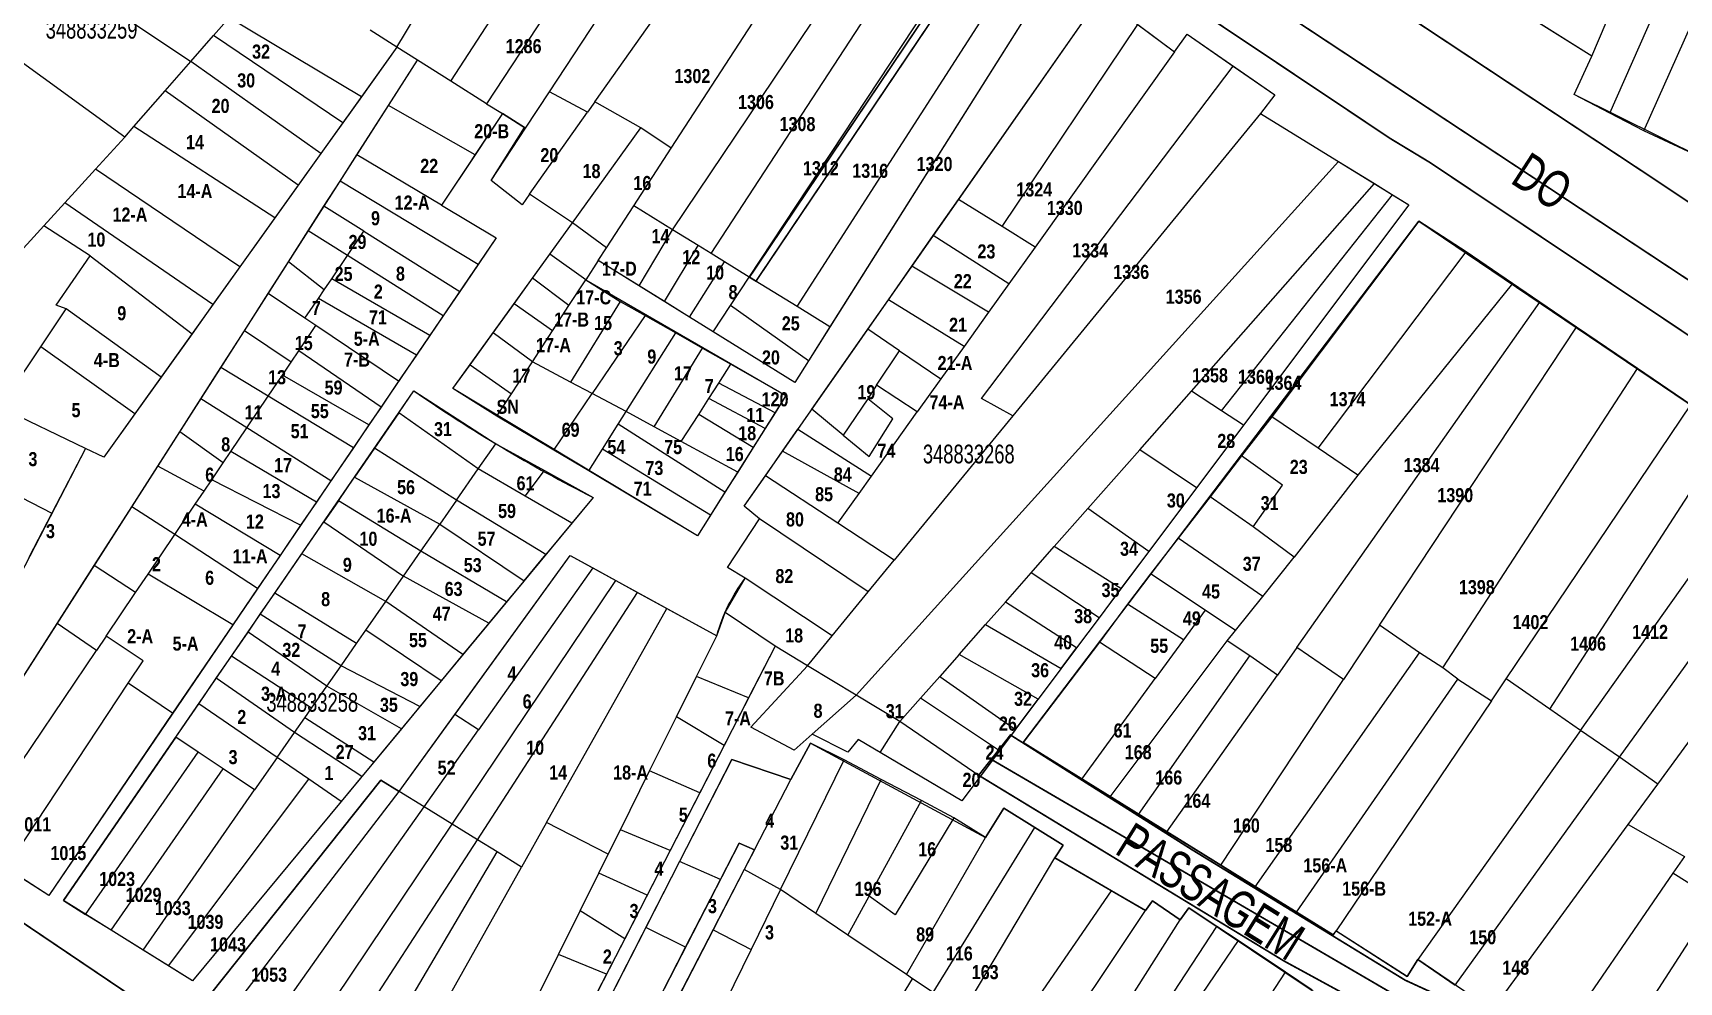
# Model space of a CAD drawing. Extents: x 203136 to 205923, y 4839890 to 4842982.
# Drawn here: x 203229.8 to 203405.3, y 4840900.3 to 4841001.5 of the extents above; entities that cross this region are included whole.
import ezdxf
from ezdxf.enums import TextEntityAlignment as Align

# ---------------------------------------------------------------- set-up
doc = ezdxf.new("R2010")
doc.units = 0
doc.header["$LTSCALE"] = 1.5
doc.header["$MEASUREMENT"] = 0
doc.linetypes.add('TRACO_25', pattern=[8, 3, -1, 1, -1, 1, -1])
for name, color, linetype in [('CD_MALHA_LOTES', 40, 'CONTINUOUS'), ('CD_TXT_QUADRA', 7, 'CONTINUOUS'), ('RU-QUADRAS', 210, 'CONTINUOUS'), ('SV-EIXO-RUA-PAV', 20, 'CONTINUOUS'), ('SV-RUA-NAO-PAV-S-GUIA-C-GUIA', 7, 'CONTINUOUS'), ('SV-RUA-PAVIM-S-GUIA-C-GUIA', 7, 'CONTINUOUS'), ('SV-TXT-RUA-PAV-S-GUIA-C-GUIA', 7, 'CONTINUOUS'), ('Th_NmrPort', 1, 'CONTINUOUS')]:
    doc.layers.add(name, color=color, linetype=linetype)
doc.styles.add('ARIAL', font='ARIAL.TTF')
doc.styles.get("Standard").update_dxf_attribs({"font": 'swisscbo.ttf'})

msp = doc.modelspace()

# ---------------------------------------------------------------- linework, layer by layer
at = {"layer": 'CD_MALHA_LOTES', "linetype": 'Continuous', "flags": 128}
for points in [[(203396.02, 4840999.06), (203417.42, 4841049.37)], [(203397.95, 4840992.98), (203422.85, 4841049.37)], [(203401.58, 4840991.11), (203427.61, 4841049.37)], [(203268.58, 4841000), (203292.25, 4841039.22)], [(203274.35, 4840996.38), (203299.2, 4841034.64)], [(203303.17, 4841032.03), (203278.15, 4840993.99)], [(203284.86, 4840995.26), (203307.25, 4841029.34)], [(203289.69, 4840994.17), (203312.24, 4841026.05)], [(203210.2, 4841022.85), (203246.6, 4840998.48)], [(203297.83, 4840989.23), (203319.1, 4841021.96)], [(203297.98, 4840980.54), (203323.68, 4841018.78)], [(203302.11, 4840978), (203327.14, 4841016.37)], [(203306.17, 4840975.5), (203331.24, 4841013.53)], [(203311.26, 4840972.37), (203335.73, 4841010.41)], [(203335.73, 4841010.41), (203338.79, 4841008.29), (203314.77, 4840970.21)], [(203328.47, 4840983.76), (203343.61, 4841005.43), (203347.62, 4841002.44)], [(203249.04, 4841001.26), (203250.7, 4841003.16)], [(203264.8, 4840994.71), (203250.7, 4841003.16)], [(203268.58, 4841000), (203265.73, 4841001.83)], [(203333.12, 4840980.88), (203347.62, 4841002.44)], [(203347.62, 4841002.44), (203351.52, 4840999.53)], [(203351.52, 4840999.53), (203352.85, 4841001.39)], [(203352.85, 4841001.39), (203357.78, 4840997.99)], [(203396.02, 4840999.06), (203390.3, 4841002.65)], [(203239.56, 4840990.42), (203226.69, 4840999.76)], [(203246.6, 4840998.48), (203249.04, 4841001.26)], [(203262.81, 4840991.93), (203249.04, 4841001.26)], [(203268.58, 4841000), (203264.8, 4840994.71)], [(203270.77, 4840998.62), (203268.58, 4841000)], [(203243.88, 4840995.37), (203246.6, 4840998.48)], [(203260.47, 4840988.66), (203246.6, 4840998.48)], [(203267.68, 4840993.78), (203270.77, 4840998.62)], [(203274.35, 4840996.38), (203270.77, 4840998.62)], [(203334.26, 4840960.7), (203330.95, 4840962.56), (203357.78, 4840997.99)], [(203351.52, 4840999.53), (203336.64, 4840978.7)], [(203357.78, 4840997.99), (203362.21, 4840994.94)], [(203394.14, 4840994.96), (203396.02, 4840999.06)], [(203278.15, 4840993.99), (203274.35, 4840996.38)], [(203240.54, 4840991.54), (203243.88, 4840995.37)], [(203258.07, 4840985.29), (203243.88, 4840995.37)], [(203264.8, 4840994.71), (203262.81, 4840991.93)], [(203282.310593, 4840991.380645), (203284.86, 4840995.26)], [(203288.91, 4840993.07), (203284.86, 4840995.26)], [(203362.21, 4840994.94), (203360.7, 4840992.93)], [(203397.95, 4840992.98), (203394.14, 4840994.96)], [(203264.32, 4840988.54), (203267.68, 4840993.78)], [(203276.92, 4840988.53), (203267.68, 4840993.78)], [(203279.84, 4840992.93), (203276.92, 4840988.53)], [(203278.15, 4840993.99), (203279.84, 4840992.93)], [(203279.84, 4840992.93), (203282.310593, 4840991.380645)], [(203282.74, 4840984.35), (203288.91, 4840993.07)], [(203289.69, 4840994.17), (203288.91, 4840993.07)], [(203294.61, 4840991.41), (203289.69, 4840994.17)], [(203360.7, 4840992.93), (203334.26, 4840960.7)], [(203360.7, 4840992.93), (203368.99, 4840987.83)], [(203401.58, 4840991.11), (203397.95, 4840992.98)], [(203239.56, 4840990.42), (203240.54, 4840991.54)], [(203255.58, 4840981.81), (203240.54, 4840991.54)], [(203262.81, 4840991.93), (203260.47, 4840988.66)], [(203282.74, 4840984.35), (203281.94, 4840983.22), (203278.63, 4840985.78), (203282.310593, 4840991.380645)], [(203287.3, 4840981.28), (203294.61, 4840991.41)], [(203297.83, 4840989.23), (203294.61, 4840991.41)], [(203407.89, 4840988.16), (203401.58, 4840991.11)], [(203236.43, 4840986.99), (203239.56, 4840990.42)], [(203293.84, 4840983.09), (203297.83, 4840989.23)], [(203260.47, 4840988.66), (203258.07, 4840985.29)], [(203262.53, 4840985.73), (203264.32, 4840988.54)], [(203273.36, 4840983.16), (203264.32, 4840988.54)], [(203276.92, 4840988.53), (203273.36, 4840983.16)], [(203317.56, 4840930.92), (203368.99, 4840987.83)], [(203368.99, 4840987.83), (203372.84, 4840985.46)], [(203233.17, 4840983.41), (203236.43, 4840986.99)], [(203251.85, 4840976.59), (203236.43, 4840986.99)], [(203260.81, 4840983.05), (203262.53, 4840985.73)], [(203277.26, 4840976.85), (203262.53, 4840985.73)], [(203258.07, 4840985.29), (203255.58, 4840981.81)], [(203287.3, 4840981.28), (203282.74, 4840984.35)], [(203325.79, 4840979.93), (203328.47, 4840983.76)], [(203333.12, 4840980.88), (203328.47, 4840983.76)], [(203353.32, 4840963.33), (203372.84, 4840985.46)], [(203356.52, 4840961.24), (203374.75, 4840984.28)], [(203374.75, 4840984.28), (203376.49, 4840983.21), (203358.87, 4840959.71)], [(203372.84, 4840985.46), (203374.75, 4840984.28)], [(203230.94, 4840980.96), (203233.17, 4840983.41)], [(203248.97, 4840972.56), (203233.17, 4840983.41)], [(203259.14, 4840980.43), (203260.81, 4840983.05)], [(203265.06, 4840980.38), (203260.81, 4840983.05)], [(203273.36, 4840983.16), (203279.19, 4840979.69), (203277.26, 4840976.85)], [(203290.94, 4840978.62), (203293.84, 4840983.09)], [(203297.98, 4840980.54), (203293.84, 4840983.09)], [(203189.26, 4840935.21), (203230.94, 4840980.96)], [(203235.89, 4840977.78), (203230.94, 4840980.96)], [(203255.58, 4840981.81), (203251.85, 4840976.59)], [(203257.01, 4840977.11), (203259.14, 4840980.43)], [(203263.32, 4840977.81), (203259.14, 4840980.43)], [(203263.32, 4840977.81), (203265.06, 4840980.38)], [(203265.06, 4840980.38), (203275.3, 4840973.97)], [(203284.88, 4840977.93), (203287.3, 4840981.28)], [(203290.94, 4840978.62), (203287.3, 4840981.28)], [(203294.42, 4840974.56), (203297.98, 4840980.54)], [(203300.73, 4840978.85), (203297.98, 4840980.54)], [(203336.64, 4840978.7), (203333.12, 4840980.88)], [(203382.61, 4840978.18), (203377.58, 4840981.46), (203361.9, 4840960.61)], [(203290.06, 4840977.27), (203290.94, 4840978.62)], [(203297.12, 4840972.88), (203300.73, 4840978.85)], [(203302.11, 4840978), (203300.73, 4840978.85)], [(203323.5, 4840976.65), (203325.79, 4840979.93)], [(203333.85, 4840974.79), (203325.79, 4840979.93)], [(203336.64, 4840978.7), (203333.85, 4840974.79)], [(203232.25, 4840972.51), (203235.89, 4840977.78)], [(203235.89, 4840977.78), (203246.74, 4840969.45)], [(203254.86, 4840973.74), (203257.01, 4840977.11)], [(203260.83, 4840974.13), (203257.01, 4840977.11)], [(203261.63, 4840975.32), (203263.32, 4840977.81)], [(203273.53, 4840971.38), (203263.32, 4840977.81)], [(203277.26, 4840976.85), (203275.3, 4840973.97)], [(203283.05, 4840975.38), (203284.88, 4840977.93)], [(203288.72, 4840975.21), (203284.88, 4840977.93)], [(203290.06, 4840977.27), (203288.72, 4840975.21)], [(203294.42, 4840974.56), (203290.06, 4840977.27)], [(203299.79, 4840971.22), (203303.52, 4840977.13)], [(203303.52, 4840977.13), (203302.11, 4840978)], [(203306.17, 4840975.5), (203303.52, 4840977.13)], [(203366.84, 4840957.26), (203382.61, 4840978.18)], [(203387.57, 4840974.81), (203382.61, 4840978.18)], [(203251.85, 4840976.59), (203248.97, 4840972.56)], [(203260.83, 4840974.13), (203261.63, 4840975.32)], [(203272.1, 4840969.28), (203261.63, 4840975.32)], [(203281.09, 4840972.66), (203283.05, 4840975.38)], [(203286.94, 4840972.47), (203283.05, 4840975.38)], [(203286.94, 4840972.47), (203288.72, 4840975.21)], [(203288.72, 4840975.21), (203292.4, 4840972.91)], [(203304.16, 4840972.45), (203306.17, 4840975.5)], [(203311.26, 4840972.37), (203306.17, 4840975.5)], [(203321, 4840973.08), (203323.5, 4840976.65)], [(203331.69, 4840971.77), (203323.5, 4840976.65)], [(203252.33, 4840969.78), (203254.86, 4840973.74)], [(203258.78, 4840971.11), (203254.86, 4840973.74)], [(203258.78, 4840971.11), (203260.21, 4840973.23)], [(203260.21, 4840973.23), (203260.83, 4840974.13)], [(203270.66, 4840967.17), (203260.21, 4840973.23)], [(203275.3, 4840973.97), (203273.53, 4840971.38)], [(203297.12, 4840972.88), (203294.42, 4840974.56)], [(203333.85, 4840974.79), (203331.69, 4840971.77)], [(203387.57, 4840974.81), (203371.08, 4840954.37)], [(203390.49, 4840972.82), (203387.57, 4840974.81)], [(203230.61, 4840968.05), (203233.32, 4840972.1)], [(203233.32, 4840972.1), (203232.25, 4840972.51)], [(203243.45, 4840964.84), (203233.32, 4840972.1)], [(203248.97, 4840972.56), (203246.74, 4840969.45)], [(203278.84, 4840969.54), (203281.09, 4840972.66)], [(203285.18, 4840969.77), (203281.09, 4840972.66)], [(203285.18, 4840969.77), (203286.94, 4840972.47)], [(203292.4, 4840972.91), (203287.112223, 4840964.287318)], [(203292.4, 4840972.91), (203295.08, 4840971.39)], [(203299.79, 4840971.22), (203297.12, 4840972.88)], [(203302.32, 4840969.65), (203304.16, 4840972.45)], [(203312.48, 4840966.58), (203304.16, 4840972.45)], [(203314.77, 4840970.21), (203311.26, 4840972.37)], [(203318.8, 4840969.93), (203321, 4840973.08)], [(203329.07, 4840968.11), (203321, 4840973.08)], [(203331.69, 4840971.77), (203329.07, 4840968.11)], [(203364.55, 4840935.99), (203390.49, 4840972.82)], [(203394.39, 4840970.17), (203390.49, 4840972.82)], [(203249.81, 4840965.85), (203252.33, 4840969.78)], [(203257.32, 4840966.44), (203252.33, 4840969.78)], [(203258.13, 4840967.64), (203259.95, 4840970.33)], [(203259.95, 4840970.33), (203258.78, 4840971.11)], [(203268.77, 4840964.39), (203259.95, 4840970.33)], [(203273.53, 4840971.38), (203272.1, 4840969.28)], [(203283.03, 4840966.45), (203285.18, 4840969.77)], [(203295.08, 4840971.39), (203289.41, 4840963.07)], [(203295.08, 4840971.39), (203298.32, 4840969.55)], [(203302.32, 4840969.65), (203299.79, 4840971.22)], [(203314.77, 4840970.21), (203312.48, 4840966.58)], [(203312.84, 4840961.4), (203318.8, 4840969.93)], [(203322.17, 4840967.65), (203318.8, 4840969.93)], [(203373.37, 4840938.38), (203394.39, 4840970.17)], [(203400.88, 4840965.76), (203394.39, 4840970.17)], [(203227.29, 4840963.11), (203230.61, 4840968.05)], [(203240.65, 4840960.92), (203230.61, 4840968.05)], [(203246.74, 4840969.45), (203243.45, 4840964.84)], [(203272.1, 4840969.28), (203270.66, 4840967.17)], [(203276.39, 4840966.15), (203278.84, 4840969.54)], [(203283.03, 4840966.45), (203278.84, 4840969.54)], [(203293.03, 4840961.15), (203298.32, 4840969.55)], [(203298.32, 4840969.55), (203301.18, 4840967.93)], [(203312.48, 4840966.58), (203311.01, 4840964.25), (203302.32, 4840969.65)], [(203329.07, 4840968.11), (203326.61, 4840964.65)], [(203256.39, 4840965.05), (203257.32, 4840966.44)], [(203257.32, 4840966.44), (203258.13, 4840967.64)], [(203266.89, 4840961.62), (203258.13, 4840967.64)], [(203270.66, 4840967.17), (203268.77, 4840964.39)], [(203280.82, 4840963.05), (203283.03, 4840966.45)], [(203287.112223, 4840964.287318), (203283.03, 4840966.45)], [(203296.03, 4840959.53), (203301.18, 4840967.93)], [(203301.18, 4840967.93), (203304.21, 4840966.2)], [(203302.92, 4840964.2), (203304.21, 4840966.2)], [(203304.21, 4840966.2), (203310.07, 4840962.87), (203308.92, 4840961.03)], [(203319.75, 4840963.97), (203322.17, 4840967.65)], [(203322.17, 4840967.65), (203326.61, 4840964.65)], [(203243.45, 4840964.84), (203240.65, 4840960.92)], [(203247.66, 4840962.5), (203249.81, 4840965.85)], [(203254.86, 4840962.79), (203249.81, 4840965.85)], [(203254.86, 4840962.79), (203256.39, 4840965.05)], [(203265.6, 4840959.73), (203256.39, 4840965.05)], [(203279.26, 4840960.66), (203274.54, 4840963.61), (203276.39, 4840966.15)], [(203276.39, 4840966.15), (203280.82, 4840963.05)], [(203326.61, 4840964.65), (203324.08, 4840961.12)], [(203380.15, 4840933.84), (203400.88, 4840965.76)], [(203406.6, 4840961.87), (203400.88, 4840965.76)], [(203252.57, 4840959.41), (203254.86, 4840962.79)], [(203263.95, 4840957.3), (203254.86, 4840962.79)], [(203268.77, 4840964.39), (203266.89, 4840961.62)], [(203268.79, 4840961.03), (203270.39, 4840963.36)], [(203270.39, 4840963.36), (203279.13, 4840957.73)], [(203279.26, 4840960.66), (203280.82, 4840963.05)], [(203285.32, 4840957.05), (203289.41, 4840963.07)], [(203293.03, 4840961.15), (203289.41, 4840963.07)], [(203301.87, 4840962.56), (203302.92, 4840964.2)], [(203308.92, 4840961.03), (203302.92, 4840964.2)], [(203319.75, 4840963.97), (203318.8, 4840962.53)], [(203324.08, 4840961.12), (203319.75, 4840963.97)], [(203347.81, 4840957.08), (203353.32, 4840963.33)], [(203356.52, 4840961.24), (203353.32, 4840963.33)], [(203235.37, 4840957.23), (203226.38, 4840961.55)], [(203240.65, 4840960.92), (203237.34, 4840956.29), (203235.37, 4840957.23)], [(203245.43, 4840959), (203247.66, 4840962.5)], [(203252.57, 4840959.41), (203247.66, 4840962.5)], [(203266.89, 4840961.62), (203265.6, 4840959.73)], [(203268.79, 4840961.03), (203266.19, 4840957.26)], [(203277.27, 4840955.06), (203268.79, 4840961.03)], [(203292.2, 4840959.83), (203293.03, 4840961.15)], [(203296.03, 4840959.53), (203293.03, 4840961.15)], [(203300.78, 4840960.86), (203301.87, 4840962.56)], [(203307.85, 4840959.35), (203301.87, 4840962.56)], [(203308.92, 4840961.03), (203307.85, 4840959.35)], [(203316.19, 4840958.63), (203312.84, 4840961.4)], [(203316.19, 4840958.63), (203318.95, 4840956.36), (203321.49, 4840960.38), (203318.8, 4840962.53)], [(203318.8, 4840962.53), (203316.19, 4840958.63)], [(203319.19, 4840954.26), (203324.08, 4840961.12)], [(203358.87, 4840959.71), (203356.52, 4840961.24)], [(203386.9, 4840932.67), (203406.6, 4840961.87)], [(203250.87, 4840956.89), (203252.57, 4840959.41)], [(203261.55, 4840953.77), (203252.57, 4840959.41)], [(203265.6, 4840959.73), (203263.95, 4840957.3)], [(203285.32, 4840957.05), (203279.26, 4840960.66)], [(203290.52, 4840957.16), (203292.2, 4840959.83)], [(203303.56, 4840952.55), (203292.2, 4840959.83)], [(203298.92, 4840957.96), (203296.03, 4840959.53)], [(203298.92, 4840957.96), (203300.78, 4840960.86)], [(203306.57, 4840957.31), (203300.78, 4840960.86)], [(203307.85, 4840959.35), (203306.57, 4840957.31)], [(203309.71, 4840956.92), (203311.36, 4840959.29)], [(203311.36, 4840959.29), (203319.19, 4840954.26)], [(203334.26, 4840960.7), (203321.63, 4840945.3)], [(203358.87, 4840959.71), (203353.85, 4840953.01)], [(203361.9, 4840960.61), (203358.67, 4840956.43)], [(203366.84, 4840957.26), (203361.9, 4840960.61)], [(203243.09, 4840955.34), (203245.43, 4840959)], [(203250.06, 4840955.69), (203245.43, 4840959)], [(203277.27, 4840955.06), (203279.13, 4840957.73)], [(203279.13, 4840957.73), (203284.32, 4840954.86)], [(203304.93, 4840954.71), (203298.92, 4840957.96)], [(203391.56, 4840929.43), (203410.74, 4840959.06)], [(203235.37, 4840957.23), (203231.8, 4840950.34)], [(203248.84, 4840953.88), (203250.06, 4840955.69)], [(203250.06, 4840955.69), (203250.87, 4840956.89)], [(203260, 4840951.51), (203250.87, 4840956.89)], [(203263.95, 4840957.3), (203261.55, 4840953.77)], [(203266.19, 4840957.26), (203264.06, 4840954.15)], [(203274.94, 4840951.72), (203266.19, 4840957.26)], [(203289.05, 4840954.83), (203285.32, 4840957.05)], [(203289.05, 4840954.83), (203290.52, 4840957.16)], [(203302.04, 4840950.12), (203290.52, 4840957.16)], [(203306.57, 4840957.31), (203304.93, 4840954.71)], [(203307.89, 4840954.32), (203309.71, 4840956.92)], [(203317.88, 4840952.43), (203309.71, 4840956.92)], [(203342.28, 4840950.81), (203347.81, 4840957.08)], [(203353.85, 4840953.01), (203347.81, 4840957.08)], [(203358.67, 4840956.43), (203355.31, 4840952.08)], [(203359.9, 4840948.85), (203363.04, 4840953.31), (203358.67, 4840956.43)], [(203371.08, 4840954.37), (203366.84, 4840957.26)], [(203394.83, 4840927.16), (203415.3, 4840955.96)], [(203240.31, 4840951), (203243.09, 4840955.34)], [(203248.02, 4840952.67), (203243.09, 4840955.34)], [(203262.34, 4840951.64), (203264.06, 4840954.15)], [(203264.06, 4840954.15), (203273.15, 4840949.14)], [(203274.94, 4840951.72), (203277.27, 4840955.06)], [(203282.26, 4840952.15), (203277.27, 4840955.06)], [(203282.26, 4840952.15), (203284.32, 4840954.86)], [(203284.32, 4840954.86), (203289.51, 4840951.98), (203287.24, 4840949.25)], [(203302.04, 4840950.12), (203300.64, 4840947.92), (203289.05, 4840954.83)], [(203304.93, 4840954.71), (203303.56, 4840952.55)], [(203307.27, 4840949.71), (203305.62, 4840951.06), (203307.89, 4840954.32)], [(203315.61, 4840949.25), (203307.89, 4840954.32)], [(203317.88, 4840952.43), (203319.19, 4840954.26)], [(203371.08, 4840954.37), (203364.29, 4840945.62)], [(203398.96, 4840924.3), (203420.45, 4840954.07)], [(203227.44, 4840952.56), (203231.8, 4840950.34)], [(203247.07, 4840951.27), (203248.02, 4840952.67)], [(203248.02, 4840952.67), (203248.84, 4840953.88)], [(203258.32, 4840949.04), (203248.84, 4840953.88)], [(203261.55, 4840953.77), (203260, 4840951.51)], [(203287.24, 4840949.25), (203282.26, 4840952.15)], [(203303.56, 4840952.55), (203302.04, 4840950.12)], [(203315.61, 4840949.25), (203317.88, 4840952.43)], [(203353.85, 4840953.01), (203348.78, 4840946.24)], [(203236.31, 4840944.75), (203240.31, 4840951)], [(203244.89, 4840948.03), (203240.31, 4840951)], [(203244.89, 4840948.03), (203247.07, 4840951.27)], [(203256.13, 4840945.82), (203247.07, 4840951.27)], [(203260, 4840951.51), (203258.32, 4840949.04)], [(203262.34, 4840951.64), (203260.79, 4840949.39)], [(203271.14, 4840946.27), (203262.34, 4840951.64)], [(203274.94, 4840951.72), (203273.15, 4840949.14)], [(203284.48, 4840945.91), (203274.94, 4840951.72)], [(203338.7, 4840946.76), (203342.28, 4840950.81)], [(203348.78, 4840946.24), (203342.28, 4840950.81)], [(203355.31, 4840952.08), (203351.89, 4840947.67)], [(203359.9, 4840948.85), (203355.31, 4840952.08)], [(203231.8, 4840950.34), (203229.34, 4840945.58)], [(203258.32, 4840949.04), (203256.13, 4840945.82)], [(203258.45, 4840945.99), (203260.79, 4840949.39)], [(203260.79, 4840949.39), (203269.3, 4840943.62)], [(203271.14, 4840946.27), (203273.15, 4840949.14)], [(203273.15, 4840949.14), (203282.16, 4840943.12)], [(203287.24, 4840949.25), (203284.48, 4840945.91)], [(203305.74, 4840943.4), (203303.84, 4840944.54), (203307.27, 4840949.71)], [(203318.86, 4840941.93), (203307.27, 4840949.71)], [(203321.63, 4840945.3), (203315.61, 4840949.25)], [(203364.29, 4840945.62), (203359.9, 4840948.85)], [(203403.08, 4840921.43), (203423.72, 4840949.63)], [(203242.05, 4840943.83), (203244.89, 4840948.03)], [(203253.73, 4840942.29), (203244.89, 4840948.03)], [(203351.89, 4840947.67), (203348.94, 4840943.86)], [(203360.93, 4840941.44), (203351.89, 4840947.67)], [(203256.13, 4840945.82), (203253.73, 4840942.29)], [(203255.56, 4840941.79), (203258.45, 4840945.99)], [(203267.4, 4840940.9), (203258.45, 4840945.99)], [(203269.3, 4840943.62), (203271.14, 4840946.27)], [(203280.28, 4840940.85), (203271.14, 4840946.27)], [(203274.78, 4840928.87), (203287.07, 4840945.8), (203289.48, 4840944.48)], [(203282.16, 4840943.12), (203284.48, 4840945.91)], [(203318.86, 4840941.93), (203321.63, 4840945.3)], [(203336.22, 4840943.95), (203338.7, 4840946.76)], [(203345.81, 4840942.28), (203338.7, 4840946.76)], [(203348.78, 4840946.24), (203345.81, 4840942.28)], [(203360.93, 4840941.44), (203364.29, 4840945.62)], [(203232.35, 4840938.56), (203236.31, 4840944.75)], [(203240.71, 4840941.85), (203236.31, 4840944.75)], [(203240.71, 4840941.85), (203242.05, 4840943.83)], [(203251.09, 4840938.41), (203242.05, 4840943.83)], [(203267.4, 4840940.9), (203269.3, 4840943.62)], [(203278.4, 4840938.59), (203269.3, 4840943.62)], [(203289.48, 4840944.48), (203277.28, 4840927.22)], [(203289.48, 4840944.48), (203291.94, 4840943.13)], [(203303.59, 4840939.74), (203305.74, 4840943.4)], [(203315.02, 4840937.24), (203305.74, 4840943.4)], [(203333.48, 4840940.84), (203336.22, 4840943.95)], [(203343.47, 4840939.16), (203336.22, 4840943.95)], [(203348.94, 4840943.86), (203346.51, 4840940.63)], [(203354.78, 4840939.97), (203348.94, 4840943.86)], [(203237.58, 4840937.22), (203240.71, 4840941.85)], [(203253.73, 4840942.29), (203251.09, 4840938.41)], [(203254.01, 4840939.54), (203255.56, 4840941.79)], [(203264.27, 4840936.41), (203255.56, 4840941.79)], [(203274.49, 4840917.15), (203291.94, 4840943.13)], [(203277.17, 4840915.5), (203294.25, 4840941.86)], [(203282.16, 4840943.12), (203280.28, 4840940.85)], [(203291.94, 4840943.13), (203294.25, 4840941.86)], [(203294.25, 4840941.86), (203297.36, 4840940.16)], [(203315.02, 4840937.24), (203318.86, 4840941.93)], [(203345.81, 4840942.28), (203343.47, 4840939.16)], [(203265.26, 4840937.83), (203267.4, 4840940.9)], [(203275.63, 4840935.25), (203267.4, 4840940.9)], [(203280.28, 4840940.85), (203278.4, 4840938.59)], [(203284.55, 4840917.34), (203297.36, 4840940.16)], [(203297.36, 4840940.16), (203302.69, 4840937.24)], [(203333.48, 4840940.84), (203331.36, 4840938.44)], [(203341.07, 4840935.95), (203333.48, 4840940.84)], [(203346.51, 4840940.63), (203343.5, 4840936.56)], [(203352.49, 4840936.83), (203346.51, 4840940.63)], [(203354.78, 4840939.97), (203352.49, 4840936.83)], [(203358.02, 4840937.82), (203354.78, 4840939.97)], [(203358.02, 4840937.82), (203360.93, 4840941.44)], [(203218.96, 4840917.62), (203232.35, 4840938.56)], [(203236.54, 4840935.67), (203232.35, 4840938.56)], [(203251.09, 4840938.41), (203244.67, 4840928.99)], [(203252.71, 4840937.65), (203254.01, 4840939.54)], [(203262.63, 4840934.05), (203254.01, 4840939.54)], [(203278.4, 4840938.59), (203275.63, 4840935.25)], [(203302.69, 4840937.24), (203303.59, 4840939.74)], [(203308.94, 4840936.14), (203303.59, 4840939.74)], [(203328.55, 4840935.25), (203331.36, 4840938.44)], [(203331.36, 4840938.44), (203339.43, 4840933.76)], [(203343.47, 4840939.16), (203341.07, 4840935.95)], [(203373.37, 4840938.38), (203369.53, 4840932.57)], [(203377.63, 4840935.42), (203373.37, 4840938.38)], [(203237.58, 4840937.22), (203236.54, 4840935.67)], [(203239.93, 4840932.19), (203241.51, 4840934.58), (203237.58, 4840937.22)], [(203250.95, 4840935.09), (203252.71, 4840937.65)], [(203261.1, 4840931.86), (203252.71, 4840937.65)], [(203262.63, 4840934.05), (203264.27, 4840936.41)], [(203264.27, 4840936.41), (203265.26, 4840937.83)], [(203273.31, 4840932.44), (203265.26, 4840937.83)], [(203300.54, 4840932.9), (203302.69, 4840937.24)], [(203312.39, 4840934.03), (203315.02, 4840937.24)], [(203343.5, 4840936.56), (203335.37, 4840925.88)], [(203349.46, 4840932.69), (203343.5, 4840936.56)], [(203344.66, 4840920.07), (203357.13, 4840936.71)], [(203352.49, 4840936.83), (203349.46, 4840932.69)], [(203357.13, 4840936.71), (203358.02, 4840937.82)], [(203359.55, 4840935.11), (203357.13, 4840936.71)], [(203222.71, 4840915.2), (203236.54, 4840935.67)], [(203249.32, 4840932.71), (203250.95, 4840935.09)], [(203259.49, 4840929.54), (203250.95, 4840935.09)], [(203275.63, 4840935.25), (203273.31, 4840932.44)], [(203308.94, 4840936.14), (203306.1, 4840930.62)], [(203312.39, 4840934.03), (203308.94, 4840936.14)], [(203328.55, 4840935.25), (203326.49, 4840932.92)], [(203336.99, 4840930.5), (203328.55, 4840935.25)], [(203339.43, 4840933.76), (203341.07, 4840935.95)], [(203347.68, 4840918.2), (203359.55, 4840935.11)], [(203362.49, 4840933.06), (203359.55, 4840935.11)], [(203360.13, 4840910.48), (203377.63, 4840935.42)], [(203364.55, 4840935.99), (203362.49, 4840933.06)], [(203369.53, 4840932.57), (203364.55, 4840935.99)], [(203380.15, 4840933.84), (203377.63, 4840935.42)], [(203261.1, 4840931.86), (203262.63, 4840934.05)], [(203271.04, 4840929.71), (203262.63, 4840934.05)], [(203298.41, 4840928.61), (203300.54, 4840932.9)], [(203306.1, 4840930.62), (203300.54, 4840932.9)], [(203312.89, 4840926.77), (203310.96, 4840925.05), (203306.32, 4840927.51), (203312.39, 4840934.03)], [(203317.56, 4840930.92), (203312.39, 4840934.03)], [(203324.44, 4840930.6), (203326.49, 4840932.92)], [(203326.49, 4840932.92), (203334.56, 4840927.27)], [(203339.43, 4840933.76), (203336.99, 4840930.5)], [(203350.7, 4840916.33), (203362.49, 4840933.06)], [(203381.75, 4840932.63), (203380.15, 4840933.84)], [(203226.92, 4840912.48), (203239.93, 4840932.19)], [(203244.67, 4840928.99), (203239.93, 4840932.19)], [(203247.45, 4840929.99), (203249.32, 4840932.71)], [(203257.68, 4840926.95), (203249.32, 4840932.71)], [(203259.49, 4840929.54), (203261.1, 4840931.86)], [(203269.06, 4840927.32), (203261.1, 4840931.86)], [(203273.31, 4840932.44), (203271.04, 4840929.71)], [(203341.62, 4840921.96), (203349.46, 4840932.69)], [(203356.44, 4840912.77), (203369.53, 4840932.57)], [(203364.53, 4840907.76), (203381.75, 4840932.63)], [(203381.75, 4840932.63), (203385.31, 4840930.31)], [(203385.31, 4840930.31), (203386.9, 4840932.67)], [(203391.56, 4840929.43), (203386.9, 4840932.67)], [(203245.01, 4840926.44), (203247.45, 4840929.99)], [(203255.82, 4840924.27), (203247.45, 4840929.99)], [(203258.75, 4840928.49), (203259.49, 4840929.54)], [(203271.04, 4840929.71), (203269.06, 4840927.32)], [(203306.1, 4840930.62), (203303.49, 4840925.53)], [(203312.89, 4840926.77), (203317.56, 4840930.92)], [(203322.24, 4840928.11), (203317.56, 4840930.92)], [(203322.24, 4840928.11), (203324.44, 4840930.6)], [(203332.86, 4840924.99), (203324.44, 4840930.6)], [(203334.56, 4840927.27), (203336.99, 4840930.5)], [(203394.83, 4840927.16), (203391.56, 4840929.43)], [(203244.67, 4840928.99), (203231.45, 4840909.56)], [(203257.68, 4840926.95), (203258.75, 4840928.49)], [(203266.12, 4840923.78), (203258.75, 4840928.49)], [(203268.82, 4840920.65), (203274.78, 4840928.87)], [(203277.28, 4840927.22), (203274.78, 4840928.87)], [(203295.54, 4840922.84), (203298.41, 4840928.61)], [(203303.49, 4840925.53), (203298.41, 4840928.61)], [(203320.12, 4840924.8), (203322.24, 4840928.11)], [(203330.8, 4840922.25), (203322.24, 4840928.11)], [(203245.01, 4840926.44), (203233.02, 4840909.01)], [(203247.4, 4840924.85), (203245.01, 4840926.44)], [(203255.82, 4840924.27), (203257.68, 4840926.95)], [(203264.85, 4840922.25), (203257.68, 4840926.95)], [(203269.06, 4840927.32), (203266.12, 4840923.78)], [(203271.48, 4840919.01), (203277.28, 4840927.22)], [(203320.12, 4840924.8), (203317.77, 4840926.19), (203316.68, 4840924.84), (203312.89, 4840926.77)], [(203334.56, 4840927.27), (203332.86, 4840924.99)], [(203335.37, 4840925.88), (203341.62, 4840921.96)], [(203394.83, 4840927.16), (203377.46, 4840902.71)], [(203398.96, 4840924.3), (203394.83, 4840927.16)], [(203235.39, 4840907.54), (203247.4, 4840924.85)], [(203250.05, 4840923.07), (203247.4, 4840924.85)], [(203255.82, 4840924.27), (203253.41, 4840920.82)], [(203259.2, 4840921.95), (203255.82, 4840924.27)], [(203310.59, 4840921.91), (203304.3, 4840924.07), (203298.740273, 4840913.181189)], [(203303.49, 4840925.53), (203300.9, 4840920.51)], [(203316.27, 4840924.01), (203312.69, 4840925.8), (203310.59, 4840921.91)], [(203330.8, 4840922.25), (203328.85, 4840919.65), (203320.12, 4840924.8)], [(203332.86, 4840924.99), (203330.8, 4840922.25)], [(203381.44, 4840900), (203398.96, 4840924.3)], [(203403.08, 4840921.43), (203398.96, 4840924.3)], [(203238.12, 4840905.84), (203250.05, 4840923.07)], [(203253.41, 4840920.82), (203250.05, 4840923.07)], [(203266.12, 4840923.78), (203264.85, 4840922.25)], [(203292.42, 4840916.57), (203295.54, 4840922.84)], [(203300.9, 4840920.51), (203295.54, 4840922.84)], [(203309.49, 4840910.18), (203316.27, 4840924.01)], [(203320.23, 4840921.93), (203316.27, 4840924.01)], [(203241.51, 4840903.73), (203253.41, 4840920.82)], [(203244.24, 4840902.04), (203259.2, 4840921.95)], [(203268.82, 4840920.65), (203266.86, 4840921.85), (203248.7, 4840899.04), (203251.14, 4840897.57)], [(203251.14, 4840897.57), (203268.82, 4840920.65)], [(203262.65, 4840919.59), (203259.2, 4840921.95)], [(203264.85, 4840922.25), (203262.65, 4840919.59)], [(203271.48, 4840919.01), (203268.82, 4840920.65)], [(203306.72, 4840914.42), (203310.59, 4840921.91)], [(203313.26, 4840907.64), (203320.23, 4840921.93)], [(203324.52, 4840919.68), (203320.23, 4840921.93)], [(203341.62, 4840921.96), (203344.66, 4840920.07)], [(203399.916154, 4840917.107688), (203403.08, 4840921.43)], [(203262.65, 4840919.59), (203246.78, 4840900.46), (203244.24, 4840902.04)], [(203254.77, 4840895.37), (203271.48, 4840919.01)], [(203274.49, 4840917.15), (203271.48, 4840919.01)], [(203300.9, 4840920.51), (203297.72, 4840914.34)], [(203318.96, 4840909.49), (203324.52, 4840919.68)], [(203327.98, 4840917.85), (203324.52, 4840919.68)], [(203336.61, 4840916.8), (203333.32, 4840918.86), (203331.37, 4840915.75)], [(203344.66, 4840920.07), (203347.68, 4840918.2)], [(203258.39, 4840893.18), (203274.49, 4840917.15)], [(203277.17, 4840915.5), (203274.49, 4840917.15)], [(203284.55, 4840917.34), (203281.89, 4840912.59)], [(203291.13, 4840913.97), (203284.55, 4840917.34)], [(203327.98, 4840917.85), (203321.71, 4840907.5), (203318.96, 4840909.49)], [(203331.37, 4840915.75), (203327.98, 4840917.85)], [(203347.68, 4840918.2), (203350.7, 4840916.33)], [(203385.41, 4840897.29), (203399.916154, 4840917.107688)], [(203399.916154, 4840917.107688), (203405.89, 4840913.71)], [(203261.5, 4840891.3), (203277.17, 4840915.5)], [(203279.27, 4840914.2), (203277.17, 4840915.5)], [(203291.13, 4840913.97), (203292.42, 4840916.57)], [(203297.72, 4840914.34), (203292.42, 4840916.57)], [(203322.94, 4840901.11), (203331.37, 4840915.75)], [(203325.77, 4840899.2), (203336.61, 4840916.8)], [(203338.77, 4840913.57), (203339.65, 4840914.93), (203336.61, 4840916.8)], [(203350.7, 4840916.33), (203356.44, 4840912.77)], [(203264.66, 4840889.39), (203279.27, 4840914.2)], [(203281.89, 4840912.59), (203279.27, 4840914.2)], [(203290.13, 4840911.94), (203291.13, 4840913.97)], [(203297.72, 4840914.34), (203295.27, 4840909.57)], [(203303.08, 4840911.24), (203305.08, 4840915.12), (203306.72, 4840914.42)], [(203306.72, 4840914.42), (203305.63, 4840912.31)], [(203328.93, 4840897.07), (203338.77, 4840913.57)], [(203344.81, 4840910.05), (203338.77, 4840913.57)], [(203405.89, 4840913.71), (203404.67, 4840911.94)], [(203231.45, 4840909.56), (203226.92, 4840912.48)], [(203267.8, 4840887.49), (203281.89, 4840912.59)], [(203288.12, 4840907.91), (203290.13, 4840911.94)], [(203295.27, 4840909.57), (203290.13, 4840911.94)], [(203298.740273, 4840913.181189), (203295.14, 4840906.13)], [(203303.08, 4840911.24), (203298.740273, 4840913.181189)], [(203305.63, 4840912.31), (203302.3, 4840905.89)], [(203309.49, 4840910.18), (203305.63, 4840912.31)], [(203356.44, 4840912.77), (203360.13, 4840910.48)], [(203404.67, 4840911.94), (203391.67, 4840893.04)], [(203409.25, 4840909.07), (203404.67, 4840911.94)], [(203299.38, 4840904.05), (203303.08, 4840911.24)], [(203309.49, 4840910.18), (203306.36, 4840903.8)], [(203313.26, 4840907.64), (203309.49, 4840910.18)], [(203333.68, 4840893.87), (203344.81, 4840910.05)], [(203348.41, 4840907.94), (203344.81, 4840910.05)], [(203360.13, 4840910.48), (203364.53, 4840907.76)], [(203233.02, 4840909.01), (203235.39, 4840907.54)], [(203295.27, 4840909.57), (203292.88, 4840904.94)], [(203316.69, 4840905.32), (203318.96, 4840909.49)], [(203352.11, 4840906.96), (203349.17, 4840908.98), (203348.41, 4840907.94)], [(203356.02, 4840906.26), (203353.05, 4840908.25), (203352.11, 4840906.96)], [(203396.7, 4840889.61), (203409.25, 4840909.07)], [(203238.12, 4840905.84), (203235.39, 4840907.54)], [(203285.81, 4840903.26), (203288.12, 4840907.91)], [(203292.88, 4840904.94), (203288.12, 4840907.91)], [(203316.69, 4840905.32), (203313.26, 4840907.64)], [(203337.35, 4840891.39), (203348.41, 4840907.94)], [(203340.77, 4840889.09), (203352.11, 4840906.96)], [(203364.53, 4840907.76), (203368.44, 4840905.34)], [(203241.51, 4840903.73), (203238.12, 4840905.84)], [(203292.88, 4840904.94), (203290.94, 4840901.16)], [(203295.14, 4840906.13), (203291.09, 4840898.2)], [(203299.38, 4840904.05), (203295.14, 4840906.13)], [(203302.3, 4840905.89), (203295.44, 4840892.61)], [(203302.3, 4840905.89), (203306.36, 4840903.8)], [(203322.94, 4840901.11), (203316.69, 4840905.32)], [(203343.57, 4840887.2), (203356.02, 4840906.26)], [(203358.29, 4840904.74), (203345.5, 4840885.9)], [(203358.29, 4840904.74), (203356.02, 4840906.26)], [(203363.35, 4840901.36), (203358.29, 4840904.74)], [(203368.44, 4840905.34), (203368.76, 4840905.8)], [(203368.76, 4840905.8), (203376.33, 4840900.91), (203377.46, 4840902.71)], [(203244.24, 4840902.04), (203241.51, 4840903.73)], [(203283.51, 4840898.62), (203285.81, 4840903.26)], [(203290.94, 4840901.16), (203285.81, 4840903.26)], [(203295.06, 4840895.63), (203299.38, 4840904.05)], [(203306.36, 4840903.8), (203299.94, 4840890.69)], [(203349.06, 4840879.44), (203363.35, 4840901.36)], [(203366.2, 4840899.45), (203363.35, 4840901.36)], [(203377.46, 4840902.71), (203381.44, 4840900)], [(203290.94, 4840901.16), (203288.39, 4840896.22)], [(203301.31, 4840864.39), (203323.58, 4840900.68)], [(203323.58, 4840900.68), (203322.94, 4840901.11)], [(203325.77, 4840899.2), (203323.58, 4840900.68)]]:
    msp.add_lwpolyline(points, dxfattribs=at)
at = {"layer": 'CD_MALHA_LOTES', "linetype": 'Continuous'}
for points in [[(203289.41, 4840963.07), (203287.112223, 4840964.287318)], [(203385.31, 4840930.31), (203368.76, 4840905.8)]]:
    msp.add_lwpolyline(points, dxfattribs=at)
at = {"layer": 'RU-QUADRAS', "color": 6, "linetype": 'Continuous'}
msp.add_lwpolyline([(203407.89, 4840988.16), (203394.14, 4840994.96), (203396.02, 4840999.06), (203383.33, 4841007.01), (203382.24, 4841005.09), (203370.03, 4841012.59), (203371.4, 4841014.64), (203362.11, 4841020.77), (203400.7, 4841077.78), (203398.99, 4841078.83, -0.0155766193), (203359.04, 4841020.87), (203355.7, 4841022.95), (203356.44, 4841024.02), (203350.5, 4841026.98), (203349.25, 4841025.13), (203344.17, 4841028.4), (203345.47, 4841030.31), (203334.73, 4841036.92), (203342.28, 4841049.37), (203369.25, 4841097.56)], format="xyb", dxfattribs=at)
for points in [[(203338.79, 4841008.29), (203311.01, 4840964.25), (203290.06, 4840977.27), (203288.72, 4840975.21), (203310.07, 4840962.87), (203300.64, 4840947.92), (203274.54, 4840963.61), (203287.3, 4840981.28), (203282.74, 4840984.35), (203281.94, 4840983.22), (203278.63, 4840985.78), (203282.2, 4840991.45), (203279.84, 4840992.93), (203273.36, 4840983.16), (203279.19, 4840979.69), (203231.45, 4840909.56), (203218.96, 4840917.62), (203270.77, 4840998.62), (203268.58, 4841000), (203237.34, 4840956.29), (203235.37, 4840957.23), (203215.9, 4840919.6)], [(203416.76, 4840789.18), (203286.02, 4840874.41), (203306.72, 4840914.42), (203305.08, 4840915.12), (203284.77, 4840875.63), (203281.18, 4840878.79), (203304.3, 4840924.07), (203310.59, 4840921.91), (203312.69, 4840925.8), (203331.37, 4840915.75), (203333.32, 4840918.86), (203339.65, 4840914.93), (203338.77, 4840913.57), (203348.41, 4840907.94), (203349.17, 4840908.98), (203352.11, 4840906.96), (203353.05, 4840908.25), (203400.15, 4840876.68), (203398.99, 4840874.98), (203403.03, 4840872.37), (203404.06, 4840873.95), (203432.91, 4840854.92)]]:
    msp.add_lwpolyline(points, dxfattribs=at)
for points in [[(203248.7, 4840899.04), (203266.86, 4840921.85), (203268.82, 4840920.65), (203287.07, 4840945.8), (203302.69, 4840937.24, -0.0930528183), (203305.74, 4840943.4), (203303.84, 4840944.54), (203307.27, 4840949.71), (203305.62, 4840951.06), (203343.61, 4841005.43), (203351.52, 4840999.53), (203352.85, 4841001.39), (203362.21, 4840994.94), (203360.7, 4840992.93), (203376.49, 4840983.21), (203328.85, 4840919.65), (203317.77, 4840926.19), (203316.68, 4840924.84), (203312.89, 4840926.77), (203310.96, 4840925.05), (203306.32, 4840927.51), (203312.39, 4840934.03), (203308.94, 4840936.14), (203280.08, 4840880.06)], [(203335.37, 4840925.88), (203377.58, 4840981.46), (203415.3, 4840955.96), (203416.1, 4840957.1), (203424.66, 4840951.13), (203423.72, 4840949.63), (203428.31, 4840946.31), (203429.04, 4840947.38), (203443.32, 4840938.13), (203444.26, 4840939.53), (203460.32, 4840928.91), (203459.86, 4840928.04, -0.0129626379), (203556.57, 4840864.41), (203522.38, 4840813.7), (203518.47, 4840807.12), (203471.71, 4840837.87), (203472.09, 4840838.28), (203377.46, 4840902.71), (203376.33, 4840900.91), (203368.72, 4840905.8), (203368.44, 4840905.34)], [(203233.02, 4840909.01), (203270.39, 4840963.36, 0.0332079323), (203289.51, 4840951.98), (203246.78, 4840900.46)]]:
    msp.add_lwpolyline(points, format="xyb", close=True, dxfattribs=at)
at = {"layer": 'SV-EIXO-RUA-PAV', "const_width": 0.18}
for points in [[(203295.849811, 4841049.356012), (203365.213109, 4841002.32588), (203415.570466, 4840969.087171), (203477.724603, 4840929.011676)], [(203331.831745, 4840924.150719), (203377.053508, 4840897.75947), (203405.299277, 4840879.499578), (203477.655459, 4840831.471912)]]:
    msp.add_lwpolyline(points, dxfattribs=at)
at = {"layer": 'SV-RUA-NAO-PAV-S-GUIA-C-GUIA', "linetype": 'TRACO_25', "const_width": 0.18}
msp.add_lwpolyline([(203334.93, 4841016.69), (203306.880616, 4840975.06302), (203306.186857, 4840975.489634), (203334.22, 4841017.15)], dxfattribs=at)
at = {"layer": 'SV-RUA-PAVIM-S-GUIA-C-GUIA', "linetype": 'Continuous', "const_width": 0.18}
for points in [[(203477.64, 4840921.91), (203461.38, 4840932.81), (203443.75, 4840944.8), (203417.16, 4840962.37), (203409.82, 4840966.96), (203378.72, 4840987.74), (203374.52, 4840990.28), (203338.57, 4841014.3), (203334.93, 4841016.69)], [(203357.71, 4841015.69), (203385.69, 4840997.18), (203402.73, 4840985.91), (203417.34, 4840976.16)], [(203477.64, 4840742.89), (203474.56, 4840742.76), (203472.31, 4840744.41), (203410.37, 4840785.73), (203379.59, 4840806.43), (203350.51, 4840825.89), (203337.23, 4840834.74), (203308.72, 4840853.34), (203281.18, 4840871.48), (203242.61, 4840897.26), (203203.24, 4840923.83), (203156.2, 4840955.02)], [(203477.64, 4840833.9), (203460.77, 4840845.21), (203437.55, 4840861.37), (203425.7, 4840869.16), (203390.63, 4840893.05), (203386.4, 4840895.79), (203376.1, 4840900.53), (203353.47, 4840914.38), (203334.02, 4840926.67), (203330.63, 4840922.37), (203363.17, 4840902.58), (203378.67, 4840894.13), (203382.94, 4840891.75), (203393.57, 4840885.56), (203422.91, 4840866.01), (203458.58, 4840841.95), (203477.64, 4840829.58)]]:
    msp.add_lwpolyline(points, dxfattribs=at)

# ---------------------------------------------------------------- texts
at = {"layer": 'CD_TXT_QUADRA', "style": 'ARIAL', "width": 0.7}
for s, p in [('348833259', (203231.130353, 4841000.926061)), ('348833268', (203324.68, 4840955.63)), ('348833258', (203254.66, 4840929.15))]:
    msp.add_text(s, height=2, dxfattribs=at).set_placement(p)
at = {"layer": 'SV-TXT-RUA-PAV-S-GUIA-C-GUIA', "style": 'ARIAL', "width": 0.7}
for s, rotation, p in [('DO', 327, (203387.21, 4840985.61)), ('PASSAGEM', 328, (203345.01, 4840914.1))]:
    msp.add_text(s, height=4, rotation=rotation, dxfattribs=at).set_placement(p)
at = {"layer": 'Th_NmrPort', "color": 1}
for s, p in [('32', (203253.144482, 4840999.543568)), ('1286', (203280.188435, 4841000.11919)), ('30', (203251.554482, 4840996.473568)), ('1302', (203298.188086, 4840996.934422)), ('20', (203248.824482, 4840993.753568)), ('1306', (203304.968086, 4840994.164422)), ('1308', (203309.398086, 4840991.814422)), ('20-B', (203276.835513, 4840991.053779)), ('14', (203246.094482, 4840989.883568)), ('20', (203283.889207, 4840988.503466)), ('22', (203271.075513, 4840987.353779)), ('18', (203288.389207, 4840986.803466)), ('1312', (203311.888086, 4840987.104422)), ('1316', (203317.148086, 4840986.834422)), ('1320', (203324.016432, 4840987.554482)), ('16', (203293.801591, 4840985.531875)), ('1324', (203334.64978, 4840984.841621)), ('14-A', (203245.184482, 4840984.663568)), ('12-A', (203268.345513, 4840983.443779)), ('12-A', (203238.254482, 4840982.163568)), ('9', (203265.825513, 4840981.773779)), ('1330', (203337.899207, 4840982.873466)), ('10', (203235.584482, 4840979.493568)), ('14', (203295.741591, 4840979.861875)), ('29', (203263.425574, 4840979.24519)), ('23', (203330.504482, 4840978.233568)), ('1334', (203340.609207, 4840978.343466)), ('17-D', (203290.441017, 4840976.399267)), ('12', (203299.031591, 4840977.621875)), ('10', (203301.571591, 4840975.981875)), ('1336', (203344.98978, 4840976.051621)), ('25', (203261.945574, 4840975.83519)), ('8', (203268.485513, 4840975.863779)), ('22', (203327.984482, 4840975.063568)), ('2', (203266.125513, 4840973.943779)), ('17-C', (203287.711017, 4840973.339267)), ('8', (203303.961591, 4840973.891875)), ('1356', (203350.57922, 4840973.40531)), ('9', (203238.764482, 4840971.643568)), ('7', (203259.511875, 4840972.208409)), ('71', (203265.605513, 4840971.213779)), ('17-B', (203285.351017, 4840970.969267)), ('15', (203289.621591, 4840970.601875)), ('25', (203309.635574, 4840970.56519)), ('21', (203327.474482, 4840970.413568)), ('15', (203257.691875, 4840968.458409)), ('5-A', (203263.985513, 4840968.923779)), ('17-A', (203283.421017, 4840968.239267)), ('3', (203291.711591, 4840967.911875)), ('4-B', (203236.264482, 4840966.643568)), ('7-B', (203262.945513, 4840966.703779)), ('9', (203295.291591, 4840967.021875)), ('20', (203307.51919, 4840966.931565)), ('21-A', (203326.244482, 4840966.333568)), ('13', (203254.851875, 4840964.818409)), ('59', (203260.875513, 4840963.713779)), ('17', (203280.911017, 4840964.989267)), ('17', (203298.131591, 4840965.231875)), ('7', (203301.421591, 4840963.881875)), ('1358', (203353.390858, 4840965.022481)), ('1360', (203358.288057, 4840964.870862)), ('1364', (203361.229789, 4840964.228899)), ('120', (203307.485574, 4840962.46519)), ('19', (203317.699207, 4840963.223466)), ('74-A', (203325.391875, 4840962.148409)), ('1374', (203368.059789, 4840962.478899)), ('5', (203233.884482, 4840961.303568)), ('11', (203252.351875, 4840961.068409)), ('55', (203259.405513, 4840961.203779)), ('SN', (203279.211017, 4840961.669267)), ('11', (203305.855574, 4840960.79519)), ('51', (203257.255513, 4840959.063779)), ('31', (203272.544482, 4840959.283568)), ('69', (203286.151875, 4840959.218409)), ('18', (203304.991875, 4840958.848409)), ('8', (203249.851875, 4840957.658409)), ('54', (203291.031875, 4840957.368409)), ('75', (203297.091875, 4840957.368409)), ('74', (203319.831875, 4840956.978409)), ('28', (203356.078554, 4840958.027271)), ('3', (203229.288554, 4840956.087271)), ('17', (203255.485513, 4840955.443779)), ('73', (203295.091875, 4840955.148409)), ('16', (203303.661875, 4840956.628409)), ('23', (203363.811875, 4840955.258409)), ('1384', (203375.959789, 4840955.448899)), ('6', (203248.141875, 4840954.428409)), ('61', (203281.344482, 4840953.513568)), ('84', (203315.181875, 4840954.448409)), ('13', (203254.255574, 4840952.67519)), ('56', (203268.604482, 4840953.093568)), ('71', (203293.841875, 4840952.938409)), ('85', (203313.184482, 4840952.343568)), ('30', (203350.698554, 4840951.677271)), ('31', (203360.705513, 4840951.393779)), ('1390', (203379.548086, 4840952.244422)), ('4-A', (203245.641875, 4840949.648409)), ('16-A', (203266.424482, 4840950.063568)), ('59', (203279.374482, 4840950.553568)), ('80', (203310.083466, 4840949.660793)), ('3', (203231.158554, 4840948.407271)), ('12', (203252.485574, 4840949.42519)), ('10', (203264.594482, 4840947.593568)), ('57', (203277.194482, 4840947.593568)), ('34', (203345.708554, 4840946.527271)), ('2', (203242.461875, 4840944.878409)), ('11-A', (203251.075574, 4840945.72519)), ('9', (203262.824482, 4840944.813568)), ('53', (203275.714482, 4840944.783568)), ('37', (203358.795513, 4840944.923779)), ('6', (203248.135513, 4840943.433779)), ('82', (203308.953466, 4840943.610793)), ('8', (203260.504482, 4840941.153568)), ('63', (203273.674482, 4840942.243568)), ('35', (203343.738554, 4840942.127271)), ('45', (203354.455513, 4840941.973779)), ('1398', (203381.848086, 4840942.434422)), ('47', (203272.404482, 4840939.603568)), ('38', (203340.818554, 4840939.337271)), ('49', (203352.412191, 4840939.099069)), ('7', (203257.988899, 4840937.710211)), ('1402', (203387.568086, 4840938.704422)), ('1412', (203400.328086, 4840937.664422)), ('2-A', (203239.820862, 4840937.201943)), ('5-A', (203244.665513, 4840936.413779)), ('32', (203256.368899, 4840935.740211)), ('55', (203269.874482, 4840936.783568)), ('18', (203309.993466, 4840937.280793)), ('40', (203338.688554, 4840936.557271)), ('55', (203348.928554, 4840936.177271)), ('1406', (203393.714262, 4840936.413636)), ('4', (203255.183636, 4840933.745738)), ('39', (203268.954482, 4840932.633568)), ('4', (203280.384262, 4840933.223636)), ('7B', (203307.722198, 4840932.701225)), ('36', (203336.228554, 4840933.577271)), ('3-A', (203254.091017, 4840931.069267)), ('32', (203334.408554, 4840930.527271)), ('2', (203251.564482, 4840928.583568)), ('35', (203266.774482, 4840929.883568)), ('6', (203281.994262, 4840930.253636)), ('8', (203313.020858, 4840929.252481)), ('31', (203320.722822, 4840929.206138)), ('31', (203264.444482, 4840926.863568)), ('7-A', (203303.572198, 4840928.431225)), ('26', (203332.788554, 4840927.877271)), ('61', (203345.018554, 4840927.147271)), ('10', (203282.376432, 4840925.314482)), ('3', (203250.631875, 4840924.308409)), ('27', (203262.054482, 4840924.853568)), ('6', (203301.692198, 4840923.931225)), ('24', (203331.368554, 4840924.797271)), ('168', (203346.20922, 4840924.83531)), ('1', (203260.854482, 4840922.603568)), ('52', (203272.928086, 4840923.184422)), ('14', (203284.826432, 4840922.664482)), ('18-A', (203291.646432, 4840922.664482)), ('20', (203328.908554, 4840921.887271)), ('166', (203349.469207, 4840922.133466)), ('5', (203298.652198, 4840918.161225)), ('164', (203352.469207, 4840919.653466)), ('1011', (203227.888086, 4840917.144422)), ('4', (203307.871633, 4840917.524045)), ('160', (203357.749207, 4840917.013466)), ('31', (203309.475955, 4840915.191633)), ('158', (203361.219207, 4840914.943466)), ('1015', (203231.638086, 4840914.074422)), ('16', (203324.185955, 4840914.481633)), ('156-A', (203365.259207, 4840912.763466)), ('1023', (203236.839207, 4840911.313466)), ('4', (203296.062198, 4840912.401225)), ('1029', (203239.659207, 4840909.623466)), ('196', (203317.405955, 4840910.261633)), ('156-B', (203369.399207, 4840910.283466)), ('1033', (203242.769207, 4840908.213466)), ('3', (203293.402198, 4840907.901225)), ('3', (203301.758554, 4840908.417271)), ('1039', (203246.259789, 4840906.738899)), ('152-A', (203376.439207, 4840907.073466)), ('1043', (203248.659789, 4840904.338899)), ('3', (203307.843527, 4840905.622294)), ('89', (203323.96481, 4840905.405574)), ('150', (203382.959207, 4840905.103466)), ('2', (203290.552198, 4840903.041225)), ('116', (203327.13481, 4840903.375574)), ('1053', (203253.049789, 4840901.108899)), ('163', (203329.891591, 4840901.381875)), ('148', (203386.476432, 4840901.854482))]:
    msp.add_text(s, height=1.5, dxfattribs=at).set_placement(p, align=Align.MIDDLE_LEFT)

doc.saveas('drawing.dxf')
